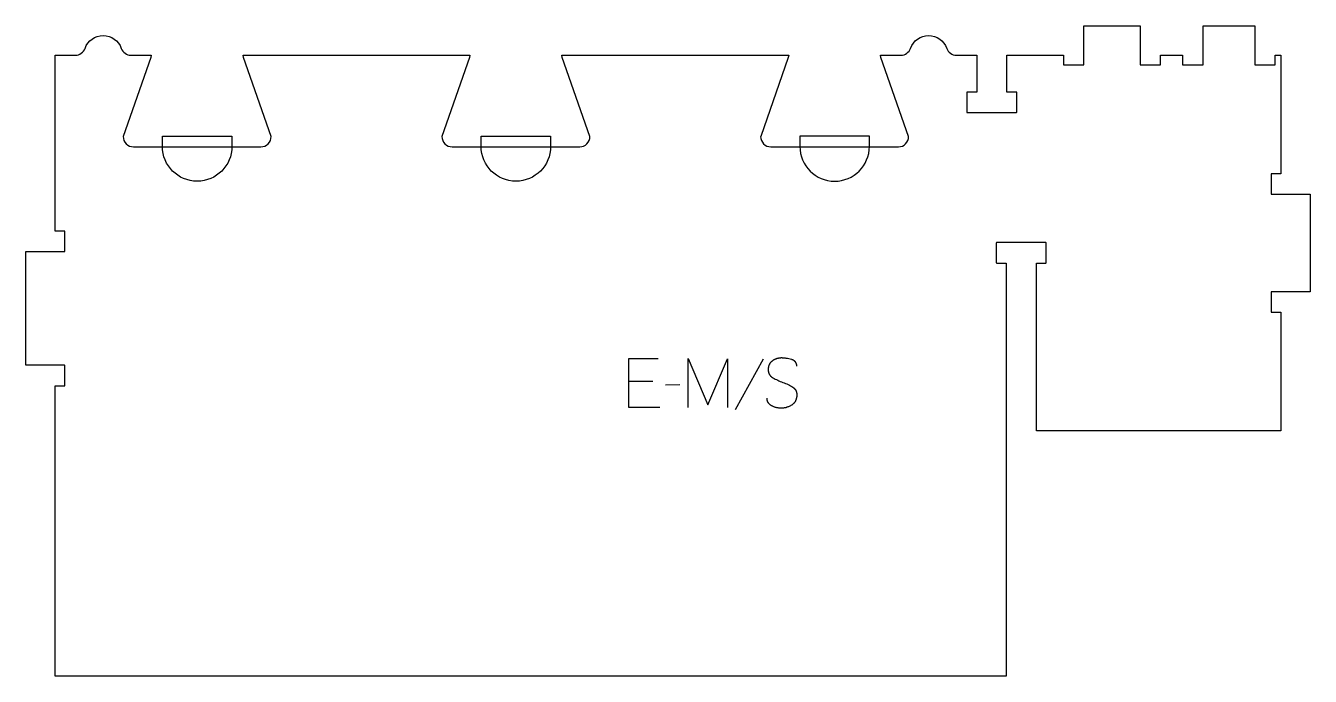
# Model space of a CAD drawing. Extents: x -366 to 420, y -194 to 203.
import ezdxf

# ---------------------------------------------------------------- set-up
doc = ezdxf.new("R2010")
doc.units = 0
for name, color, linetype in [('1_ANYTOOL_1MMDEEP_LABELS_S', 2, 'CONTINUOUS'), ('4_ANYTOOL_CUTTHROUGH_OUTSI', 5, 'CONTINUOUS'), ('5_ANYTOOL_HALF_MILL_9MM_IN', 3, 'CONTINUOUS')]:
    doc.layers.add(name, color=color, linetype=linetype)

msp = doc.modelspace()

# ---------------------------------------------------------------- linework, layer by layer
at = {"layer": '1_ANYTOOL_1MMDEEP_LABELS_S'}
for p, q in [((85.16, -0.47), (67.97, -31.24)), ((17.66, -13.93), (3, -13.93)), ((34.16, -16.11), (25.37, -16.2))]:
    msp.add_line(p, q, dxfattribs=at)
for points in [[(21.94, -30), (3, -30), (3, 0), (20.83, 0)], [(39.3, -30), (39.3, 0), (51.3, -28.37), (63.3, -0.13), (63.3, -30)], [(105.69, -4.59), (105.68, -4.4), (105.68, -4.31), (105.67, -4.21), (105.67, -4.12), (105.66, -4.03), (105.65, -3.95), (105.63, -3.86), (105.62, -3.77), (105.61, -3.69), (105.59, -3.6), (105.57, -3.52), (105.55, -3.44), (105.53, -3.35), (105.5, -3.27), (105.48, -3.2), (105.45, -3.12), (105.42, -3.04), (105.39, -2.96), (105.36, -2.89), (105.33, -2.81), (105.3, -2.74), (105.26, -2.67), (105.22, -2.6), (105.18, -2.53), (105.14, -2.46), (105.1, -2.39), (105.05, -2.33), (105.01, -2.26), (104.96, -2.19), (104.91, -2.13), (104.86, -2.07), (104.81, -2.01), (104.75, -1.95), (104.7, -1.89), (104.64, -1.83), (104.58, -1.77), (104.52, -1.71), (104.46, -1.66), (104.4, -1.6), (104.33, -1.55), (104.26, -1.5), (104.2, -1.44), (104.13, -1.39), (104.05, -1.34), (103.98, -1.3), (103.91, -1.25), (103.83, -1.2), (103.75, -1.16), (103.67, -1.11), (103.59, -1.07), (103.51, -1.03), (103.34, -0.95), (103.16, -0.87), (102.98, -0.8), (102.79, -0.73), (102.59, -0.66), (102.39, -0.6), (101.58, -0.38), (100.78, -0.19), (100, -0.03), (99.24, 0.11), (98.86, 0.16), (98.48, 0.21), (98.11, 0.25), (97.74, 0.28), (97.38, 0.31), (97.01, 0.33), (96.66, 0.34), (96.3, 0.34), (96.11, 0.34), (95.91, 0.34), (95.72, 0.33), (95.53, 0.31), (95.34, 0.3), (95.15, 0.28), (94.96, 0.25), (94.78, 0.23), (94.59, 0.2), (94.41, 0.16), (94.23, 0.13), (94.04, 0.08), (93.86, 0.04), (93.69, -0.01), (93.51, -0.06), (93.33, -0.12), (93.16, -0.18), (92.98, -0.24), (92.81, -0.31), (92.64, -0.38), (92.47, -0.45), (92.3, -0.53), (92.13, -0.61), (91.97, -0.69), (91.8, -0.78), (91.64, -0.87), (91.48, -0.97), (91.32, -1.07), (91.16, -1.17), (91, -1.28), (90.84, -1.39), (90.69, -1.5), (90.53, -1.61), (90.38, -1.73), (90.24, -1.85), (90.1, -1.97), (89.97, -2.1), (89.84, -2.23), (89.72, -2.36), (89.6, -2.5), (89.48, -2.64), (89.37, -2.78), (89.27, -2.92), (89.17, -3.07), (89.08, -3.22), (88.99, -3.38), (88.9, -3.54), (88.82, -3.7), (88.75, -3.86), (88.68, -4.03), (88.61, -4.2), (88.55, -4.37), (88.49, -4.55), (88.44, -4.72), (88.4, -4.91), (88.36, -5.09), (88.32, -5.28), (88.29, -5.47), (88.26, -5.67), (88.24, -5.86), (88.22, -6.06), (88.21, -6.27), (88.2, -6.48), (88.2, -6.69), (88.2, -6.9), (88.21, -7.11), (88.22, -7.32), (88.24, -7.52), (88.27, -7.72), (88.3, -7.92), (88.34, -8.11), (88.38, -8.3), (88.42, -8.49), (88.48, -8.67), (88.53, -8.85), (88.6, -9.02), (88.63, -9.11), (88.67, -9.2), (88.7, -9.28), (88.74, -9.36), (88.78, -9.44), (88.82, -9.53), (88.86, -9.61), (88.91, -9.69), (88.95, -9.76), (89, -9.84), (89.05, -9.92), (89.09, -9.99), (89.15, -10.07), (89.2, -10.14), (89.25, -10.22), (89.3, -10.29), (89.36, -10.36), (89.42, -10.43), (89.48, -10.5), (89.54, -10.57), (89.6, -10.64), (89.66, -10.7), (89.73, -10.77), (89.79, -10.83), (89.93, -10.96), (90.07, -11.08), (90.21, -11.2), (90.37, -11.32), (90.52, -11.43), (90.69, -11.54), (90.85, -11.64), (91.03, -11.74), (91.74, -12.13), (92.47, -12.51), (93.22, -12.88), (93.99, -13.24), (94.77, -13.59), (95.56, -13.93), (96.37, -14.26), (97.2, -14.57), (98.03, -14.88), (98.83, -15.2), (99.62, -15.54), (100.38, -15.9), (101.13, -16.27), (101.85, -16.66), (102.56, -17.07), (103.24, -17.49), (103.41, -17.59), (103.57, -17.71), (103.72, -17.82), (103.8, -17.88), (103.87, -17.95), (103.94, -18.01), (104.01, -18.07), (104.08, -18.13), (104.15, -18.2), (104.22, -18.27), (104.28, -18.33), (104.34, -18.4), (104.41, -18.47), (104.47, -18.54), (104.52, -18.61), (104.58, -18.68), (104.64, -18.75), (104.69, -18.83), (104.74, -18.9), (104.8, -18.98), (104.85, -19.05), (104.89, -19.13), (104.94, -19.21), (104.99, -19.29), (105.03, -19.37), (105.07, -19.45), (105.11, -19.54), (105.15, -19.62), (105.19, -19.7), (105.23, -19.79), (105.26, -19.88), (105.3, -19.96), (105.33, -20.05), (105.36, -20.14), (105.39, -20.23), (105.42, -20.32), (105.45, -20.42), (105.49, -20.6), (105.54, -20.79), (105.57, -20.99), (105.61, -21.19), (105.63, -21.39), (105.65, -21.6), (105.66, -21.81), (105.67, -22.03), (105.67, -22.25), (105.67, -22.47), (105.66, -22.7), (105.64, -22.93), (105.62, -23.16), (105.6, -23.39), (105.56, -23.61), (105.53, -23.83), (105.49, -24.05), (105.44, -24.26), (105.39, -24.47), (105.33, -24.67), (105.27, -24.88), (105.2, -25.07), (105.13, -25.27), (105.06, -25.46), (104.97, -25.65), (104.89, -25.83), (104.8, -26.01), (104.7, -26.19), (104.6, -26.36), (104.49, -26.53), (104.38, -26.69), (104.26, -26.85), (104.14, -27.01), (104.01, -27.16), (103.88, -27.31), (103.75, -27.46), (103.6, -27.6), (103.46, -27.74), (103.31, -27.88), (103.15, -28.01), (102.99, -28.14), (102.82, -28.26), (102.65, -28.38), (102.47, -28.5), (102.11, -28.72), (101.75, -28.92), (101.38, -29.11), (101.01, -29.29), (100.63, -29.45), (100.25, -29.6), (99.87, -29.74), (99.68, -29.8), (99.48, -29.86), (99.29, -29.92), (99.09, -29.97), (98.9, -30.02), (98.7, -30.06), (98.5, -30.11), (98.3, -30.14), (97.9, -30.21), (97.49, -30.27), (97.09, -30.3), (96.67, -30.33), (96.26, -30.34), (95.85, -30.34), (95.44, -30.33), (95.04, -30.3), (94.64, -30.26), (94.25, -30.21), (93.86, -30.15), (93.48, -30.07), (93.1, -29.98), (92.72, -29.88), (92.35, -29.76), (91.98, -29.63), (91.62, -29.49), (91.26, -29.34), (90.91, -29.17), (90.56, -28.99), (90.21, -28.8), (90.05, -28.7), (89.88, -28.6), (89.72, -28.49), (89.57, -28.38), (89.42, -28.27), (89.28, -28.15), (89.15, -28.03), (89.01, -27.91), (88.89, -27.79), (88.77, -27.66), (88.65, -27.53), (88.54, -27.4), (88.49, -27.33), (88.44, -27.26), (88.39, -27.2), (88.34, -27.13), (88.29, -27.05), (88.25, -26.98), (88.2, -26.91), (88.16, -26.84), (88.11, -26.77), (88.07, -26.69), (88.03, -26.62), (88, -26.54), (87.96, -26.47), (87.92, -26.39), (87.89, -26.31), (87.86, -26.23), (87.83, -26.15), (87.8, -26.07), (87.77, -25.99), (87.74, -25.91), (87.69, -25.75), (87.64, -25.58), (87.6, -25.41), (87.57, -25.23), (87.54, -25.06), (87.51, -24.88), (87.5, -24.69), (87.48, -24.51), (87.47, -24.32), (87.47, -24.13)]]:
    msp.add_lwpolyline(points, dxfattribs=at)
at = {"layer": '4_ANYTOOL_CUTTHROUGH_OUTSI'}
msp.add_lwpolyline([(-347.83, 185.36), (-335.42, 185.36, 0.317837), (-329.53, 189.53, -0.707107), (-307.37, 189.53, 0.317837), (-301.48, 185.36), (-289.08, 185.36), (-289.32, 183.97), (-306.21, 135.7), (-306.23, 135.61, 0.414214), (-299.98, 129.36), (-221.98, 129.36, 0.414214), (-215.73, 135.61), (-215.74, 135.7), (-232.64, 183.98), (-232.87, 185.36), (-94.18, 185.36), (-94.42, 183.97), (-111.31, 135.7), (-111.33, 135.61, 0.414214), (-105.08, 129.36), (-27.08, 129.36, 0.414214), (-20.83, 135.61), (-20.84, 135.7), (-37.74, 183.98), (-37.97, 185.36), (100.72, 185.36), (100.48, 183.97), (83.59, 135.7), (83.57, 135.61, 0.414214), (89.82, 129.36), (167.82, 129.36, 0.414214), (174.07, 135.61), (174.06, 135.7), (157.16, 183.98), (156.93, 185.36), (169.33, 185.36, 0.317837), (175.22, 189.53, -0.707107), (197.38, 189.53, 0.317837), (203.27, 185.36), (215.67, 185.36), (215.67, 162.86), (209.92, 162.86, 0.414214), (209.67, 162.61), (209.67, 150.61, 0.414214), (209.92, 150.36), (239.92, 150.36, 0.414214), (240.17, 150.61), (240.17, 162.61, 0.414214), (239.92, 162.86), (234.17, 162.86), (234.17, 185.36), (268.67, 185.36), (268.67, 179.61, 0.414214), (268.92, 179.36), (280.92, 179.36, 0.414214), (281.17, 179.61), (281.17, 203.36), (315.67, 203.36), (315.67, 179.61, 0.414214), (315.92, 179.36), (327.92, 179.36, 0.414214), (328.17, 179.61), (328.17, 185.36), (341.58, 185.36), (341.58, 179.61, 0.414214), (341.83, 179.36), (353.83, 179.36, 0.414214), (354.08, 179.61), (354.08, 203.36), (385.67, 203.36), (385.67, 179.61, 0.414214), (385.92, 179.36), (397.92, 179.36, 0.414214), (398.17, 179.61), (398.17, 185.36), (401.67, 185.36), (401.67, 112.86), (395.92, 112.86, 0.414214), (395.67, 112.61), (395.67, 100.61, 0.414214), (395.92, 100.36), (419.67, 100.36), (419.67, 40.86), (395.92, 40.86, 0.414214), (395.67, 40.61), (395.67, 28.61, 0.414214), (395.92, 28.36), (401.67, 28.36), (401.67, -44.14), (252.17, -44.14), (252.17, 58.36), (257.92, 58.36, 0.414214), (258.17, 58.61), (258.17, 70.61, 0.414214), (257.92, 70.86), (227.92, 70.86, 0.414214), (227.67, 70.61), (227.67, 58.61, 0.414214), (227.92, 58.36), (233.67, 58.36), (233.67, -194.14), (-347.83, -194.14), (-347.83, -16.64), (-342.08, -16.64, 0.414214), (-341.83, -16.39), (-341.83, -4.39, 0.414214), (-342.08, -4.14), (-365.83, -4.14), (-365.83, 65.36), (-342.08, 65.36, 0.414214), (-341.83, 65.61), (-341.83, 77.61, 0.414214), (-342.08, 77.86), (-347.83, 77.86), (-347.83, 157.61)], format="xyb", close=True, dxfattribs=at)
at = {"layer": '5_ANYTOOL_HALF_MILL_9MM_IN'}
for points in [[(-239.73, 129.61, -1), (-282.23, 129.61), (-282.23, 135.86), (-239.73, 135.86)], [(-44.83, 129.61, -1), (-87.33, 129.61), (-87.33, 135.86), (-44.83, 135.86)], [(107.57, 129.61, 1), (150.07, 129.61), (150.07, 135.86), (107.57, 135.86)]]:
    msp.add_lwpolyline(points, format="xyb", close=True, dxfattribs=at)

doc.saveas('drawing.dxf')
